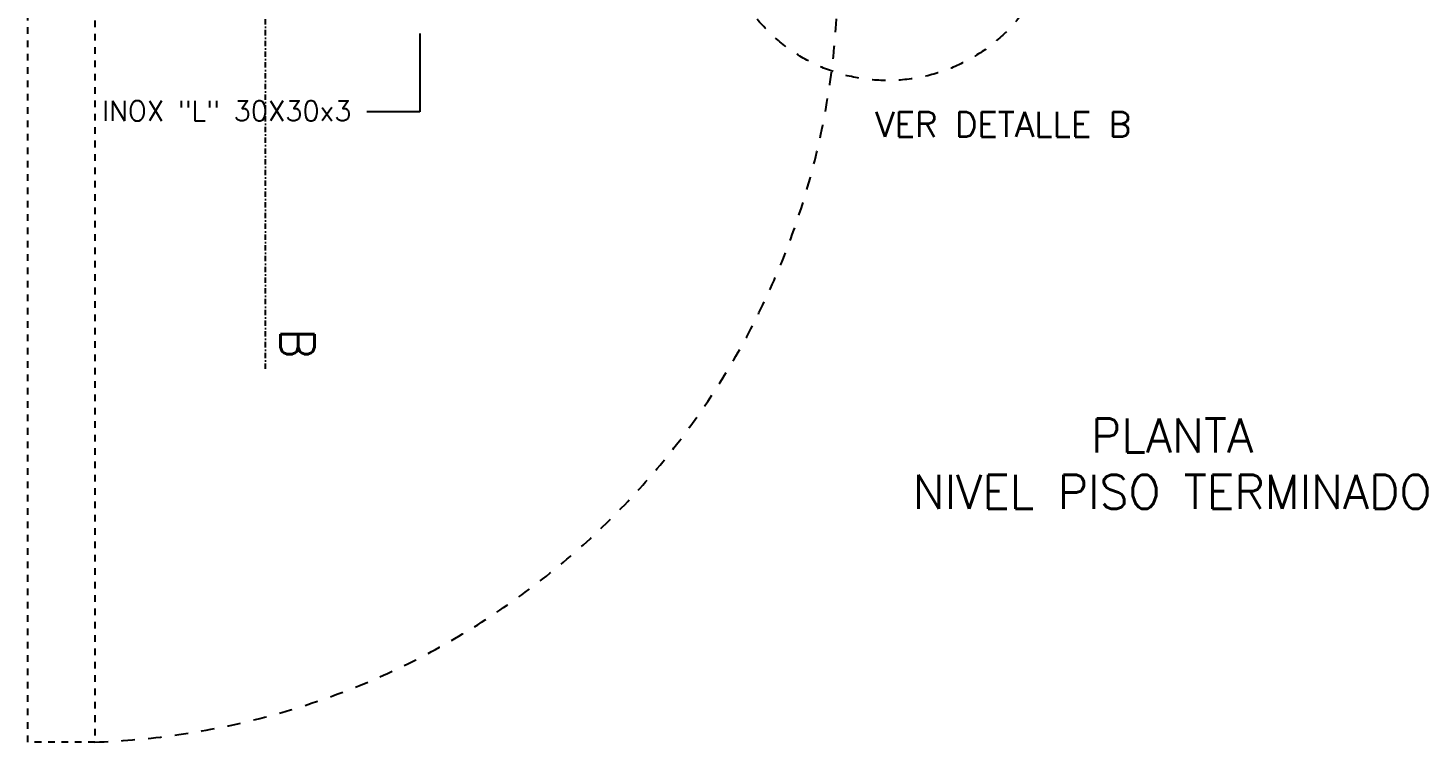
# Model space of a CAD drawing. Extents: x 20 to 15395, y -28849 to -19999.
# Drawn here: x 4309 to 6400, y -25491 to -24422 of the extents above; entities that cross this region are included whole.
import ezdxf

# ---------------------------------------------------------------- set-up
doc = ezdxf.new("R2010")
doc.units = 0
doc.header["$LTSCALE"] = 0.1
doc.header["$MEASUREMENT"] = 0
for name, pattern in [('CEN10', [160, 80, -40, 0, -40]), ('PUN100', [400, 200, -200]), ('PUN50', [200, 100, -100])]:
    doc.linetypes.add(name, pattern=pattern)
for name, color, linetype in [('EQ', 8, 'CONTINUOUS'), ('GR', 9, 'CONTINUOUS'), ('MFF', 8, 'CONTINUOUS'), ('TX', 13, 'CONTINUOUS')]:
    doc.layers.add(name, color=color, linetype=linetype)
doc.styles.add('ROMANS', font='romans')
doc.dimstyles.new('RPM 1-50', dxfattribs={"dimscale": 50, "dimtxt": 1.5, "dimasz": 2, "dimexe": 0.0625, "dimexo": 0.38, "dimgap": 1, "dimtad": 0, "dimdec": 0, "dimtxsty": 'ROMANS', "dimcen": 2.5, "dimclrd": 256, "dimclre": 256, "dimclrt": 256, "dimazin": 0, "dimtfac": 1, "dimtdec": 0, "dimtmove": 0, "dimatfit": 1, "dimfxl": 1, "dimtolj": 1, "dimlwd": -1, "dimlwe": -1, "dimarcsym": 0})

msp = doc.modelspace()

# ---------------------------------------------------------------- linework, layer by layer
at = {"layer": 'EQ', "linetype": 'PUN50'}
for p, q in [((4308.7, -25490.7, 0), (4308.7, -24370.7, 0)), ((4408.7, -24370.7, 0), (4408.7, -25490.7, 0)), ((4408.7, -25490.7, 0), (4308.7, -25490.7, 0))]:
    msp.add_line(p, q, dxfattribs=at)
at = {"layer": 'GR', "linetype": 'CEN10'}
msp.add_line((4663.7, -24932.2, 0), (4663.7, -24391.2, 0), dxfattribs=at)
at = {"layer": 'MFF', "linetype": 'PUN100'}
msp.add_circle((5593.7, -24247.9), 252.8, dxfattribs=at)
msp.add_arc((4368.7, -24340.7, 0), 1150.7, 271.9921, 358.0079, dxfattribs=at)

# ---------------------------------------------------------------- texts
at = {"layer": 'GR', "attachment_point": 2, "style": 'ROMANS'}
for s, insert, char_height in [('VER DETALLE B', (5766.5, -24547.7), 37.5), ('PLANTA\\PNIVEL PISO TERMINADO', (6019.1, -25006.7), 50.541)]:
    msp.add_mtext(s, dxfattribs=dict(at, insert=insert, char_height=char_height))
at = {"layer": 'GR', "insert": (4736.9, -24871.4), "char_height": 50.5, "attachment_point": 1, "rotation": 270, "style": 'ROMANS'}
msp.add_mtext('B', dxfattribs=at)
at = {"layer": 'TX', "linetype": 'Continuous', "style": 'ROMANS'}
msp.add_text('INOX "L" 30X30x3', height=30, dxfattribs=at).set_placement((4419.5, -24561.2, 0))

# ---------------------------------------------------------------- leaders
at = {"layer": 'TX', "linetype": 'Continuous', "has_arrowhead": 0}
msp.add_leader([(4894.6, -24430.4, 0), (4894.6, -24547.8, 0), (4815.3, -24547.8, 0)], dimstyle='RPM 1-50', dxfattribs=at)

doc.saveas('drawing.dxf')
